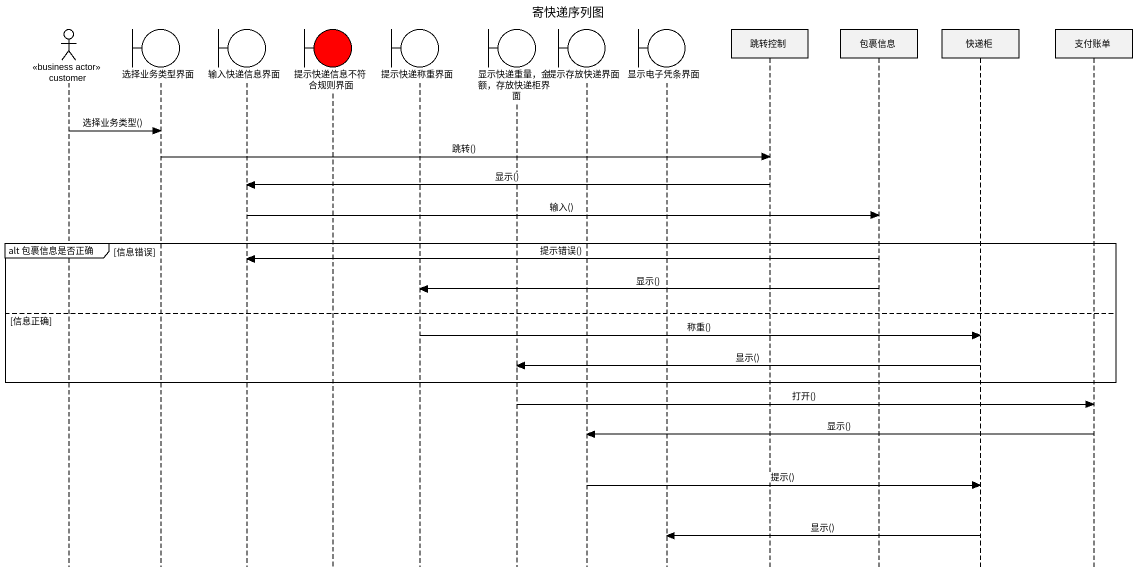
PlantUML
@startuml
title 寄快递序列图
hide footbox
actor customer <<business actor>>
boundary 选择业务类型界面
boundary 输入快递信息界面
boundary 提示快递信息不符合规则界面 #FF0000
boundary 提示快递称重界面
boundary "显示快递重量，金额，存放快递柜界面" as 显示快递重量_金额_存放快递柜界面
boundary 提示存放快递界面
boundary 显示电子凭条界面
participant 跳转控制
participant 包裹信息
participant 快递柜
participant 支付账单

customer -> 选择业务类型界面 : 选择业务类型()
选择业务类型界面 -> 跳转控制 : 跳转()
跳转控制 -> 输入快递信息界面 : 显示()
输入快递信息界面 -> 包裹信息 : 输入()
group alt 包裹信息是否正确 [信息错误]
  包裹信息 -> 输入快递信息界面 : 提示错误()
  包裹信息 -> 提示快递称重界面 : 显示()
else 信息正确
  提示快递称重界面 -> 快递柜 : 称重()
  快递柜 -> 显示快递重量_金额_存放快递柜界面 : 显示()
end
显示快递重量_金额_存放快递柜界面 -> 支付账单 : 打开()
支付账单 -> 提示存放快递界面 : 显示()
提示存放快递界面 -> 快递柜 : 提示()
快递柜 -> 显示电子凭条界面 : 显示()
@enduml
